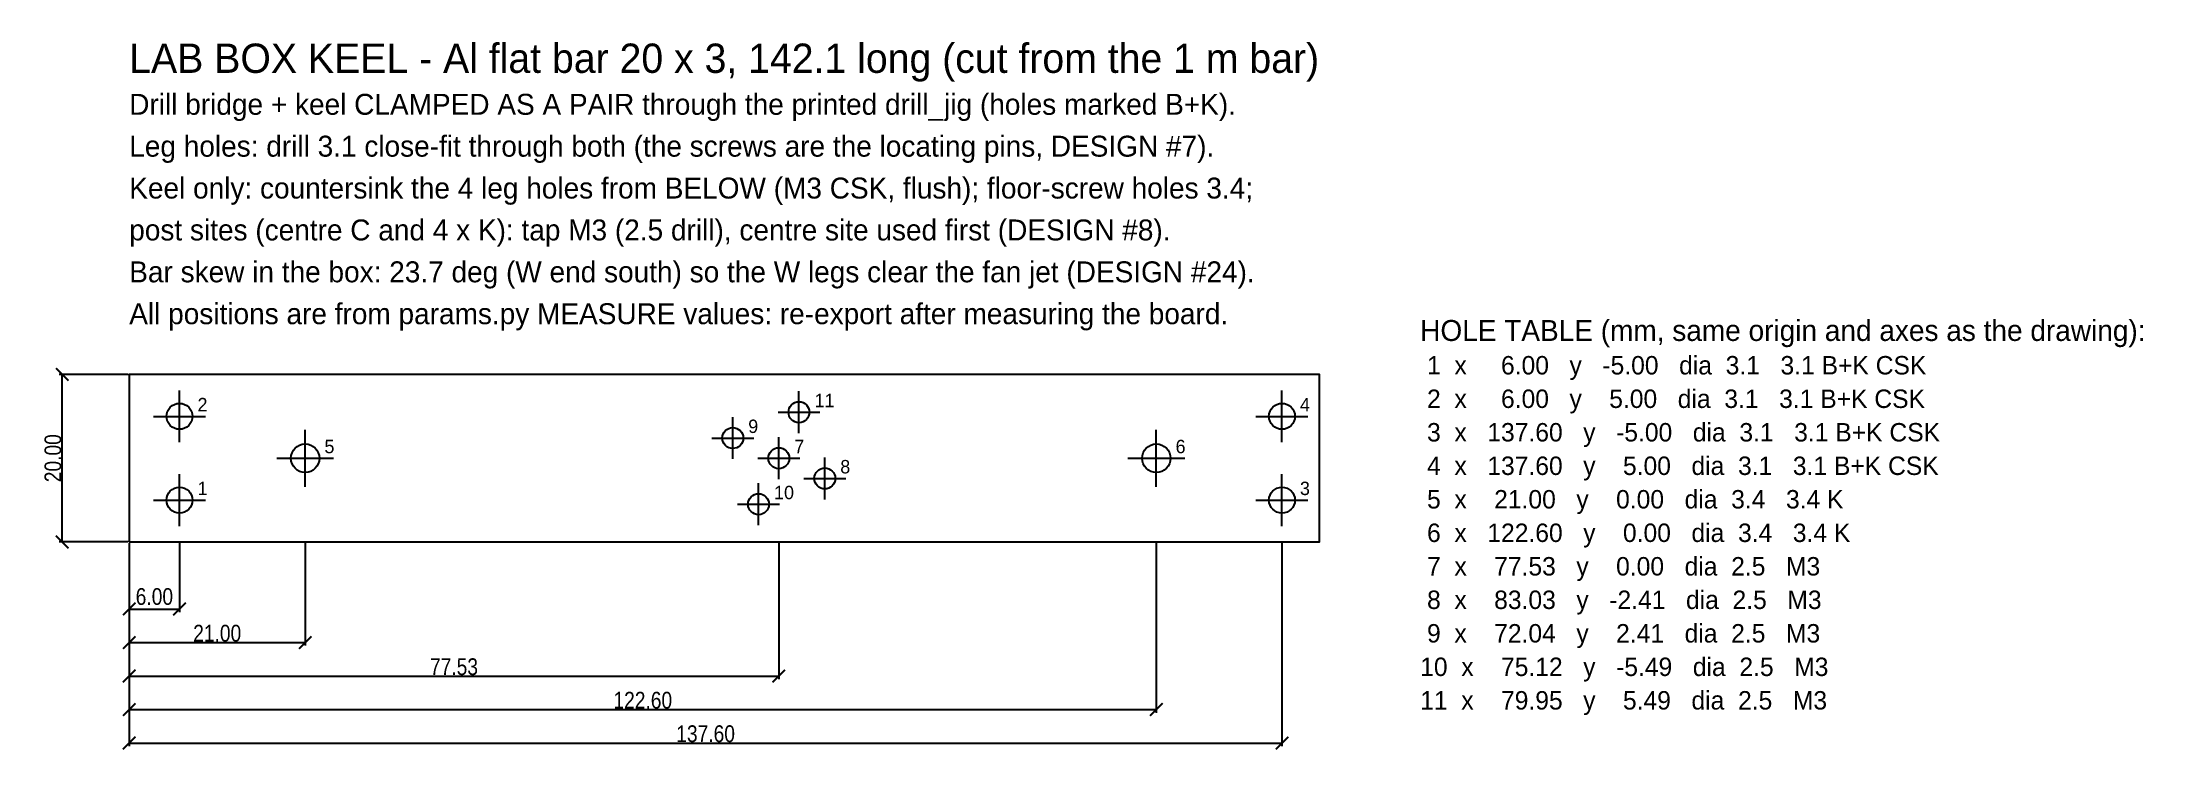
# Model space of a CAD drawing. Header units: millimetres. Extents: x -10 to 240, y -35 to 50.
import ezdxf

# ---------------------------------------------------------------- set-up
doc = ezdxf.new("R2010")
doc.units = ezdxf.units.MM
for name, color, linetype in [('DIM', 5, 'Continuous'), ('HIDDEN', 8, 'Continuous'), ('HOLES', 1, 'Continuous'), ('OUTLINE', 7, 'Continuous'), ('TEXT', 3, 'Continuous')]:
    doc.layers.add(name, color=color, linetype=linetype)
doc.styles.add('OpenSansCondensed-Light', font='OpenSansCondensed-Light.ttf')
doc.dimstyles.new('EZDXF', dxfattribs={"dimtxt": 0.25, "dimasz": 0.175, "dimexe": 0.375, "dimexo": 0.125, "dimgap": 0.1, "dimtad": 1, "dimlfac": 100, "dimzin": 12, "dimdsep": 46, "dimtxsty": 'OpenSansCondensed-Light', "dimblk": 'ARCHTICK', "dimcen": 2.5, "dimazin": 3, "dimtfac": 0.5, "dimtmove": 2, "dimatfit": 3})

# ---------------------------------------------------------------- blocks, each defined once
blk = doc.blocks.new('_ARCHTICK')
at = {"color": 0, "linetype": 'BYBLOCK', "const_width": 0.15}
blk.add_lwpolyline([(-0.5, -0.5), (0.5, 0.5)], dxfattribs=at)

msp = doc.modelspace()

# ---------------------------------------------------------------- linework, layer by layer
at = {"layer": 'HIDDEN'}
for p, q in [((6, 1.9), (6, 8.1)), ((79.94516, 2.99394), (79.94516, 7.99394)), ((137.59959, 1.9), (137.59959, 8.1)), ((77.44516, 5.49394), (82.44516, 5.49394)), ((2.9, 5), (9.1, 5)), ((21, -3.4), (21, 3.4)), ((72.03945, -0.08823), (72.03945, 4.91177)), ((122.59959, -3.4), (122.59959, 3.4)), ((134.49959, 5), (140.69959, 5)), ((17.6, 0), (24.4, 0)), ((69.53945, 2.41177), (74.53945, 2.41177)), ((75.03339, 0), (80.03339, 0)), ((77.53339, -2.5), (77.53339, 2.5)), ((83.02733, -4.91177), (83.02733, 0.08823)), ((119.19959, 0), (125.99959, 0)), ((6, -8.1), (6, -1.9)), ((80.52733, -2.41177), (85.52733, -2.41177)), ((137.59959, -8.1), (137.59959, -1.9)), ((2.9, -5), (9.1, -5)), ((75.12162, -7.99394), (75.12162, -2.99394)), ((134.49959, -5), (140.69959, -5)), ((72.62162, -5.49394), (77.62162, -5.49394))]:
    msp.add_line(p, q, dxfattribs=at)
at = {"layer": 'HOLES'}
for centre, radius in [((6, 5), 1.55), ((79.94516, 5.49394), 1.25), ((137.59959, 5), 1.55), ((72.03945, 2.41177), 1.25), ((21, 0), 1.7), ((77.53339, 0), 1.25), ((122.59959, 0), 1.7), ((83.02733, -2.41177), 1.25), ((6, -5), 1.55), ((75.12162, -5.49394), 1.25), ((137.59959, -5), 1.55)]:
    msp.add_circle(centre, radius, dxfattribs=at)
at = {"layer": 'OUTLINE'}
msp.add_lwpolyline([(0, -10), (142.09959, -10), (142.09959, 10), (0, 10)], close=True, dxfattribs=at)

# ---------------------------------------------------------------- texts
at = {"layer": 'TEXT'}
for s, height, p in [('LAB BOX KEEL - Al flat bar 20 x 3, 142.1 long (cut from the 1 m bar)', 3.5, (0, 46)), ('Drill bridge + keel CLAMPED AS A PAIR through the printed drill_jig (holes marked B+K).', 2.5, (0, 41)), ('Leg holes: drill 3.1 close-fit through both (the screws are the locating pins, DESIGN #7).', 2.5, (0, 36)), ('Keel only: countersink the 4 leg holes from BELOW (M3 CSK, flush); floor-screw holes 3.4;', 2.5, (0, 31)), ('post sites (centre C and 4 x K): tap M3 (2.5 drill), centre site used first (DESIGN #8).', 2.5, (0, 26)), ('Bar skew in the box: 23.7 deg (W end south) so the W legs clear the fan jet (DESIGN #24).', 2.5, (0, 21)), ('All positions are from params.py MEASURE values: re-export after measuring the board.', 2.5, (0, 16)), ('HOLE TABLE (mm, same origin and axes as the drawing):', 2.5, (154.09959, 14)), (' 1  x     6.00   y   -5.00   dia  3.1   3.1 B+K CSK', 2.2, (154.09959, 10)), ('11', 1.6, (81.79516, 6.09394)), (' 2  x     6.00   y    5.00   dia  3.1   3.1 B+K CSK', 2.2, (154.09959, 6)), ('2', 1.6, (8.15, 5.6)), ('4', 1.6, (139.74959, 5.6)), ('9', 1.6, (73.88945, 3.01177)), (' 3  x   137.60   y   -5.00   dia  3.1   3.1 B+K CSK', 2.2, (154.09959, 2)), ('5', 1.6, (23.3, 0.6)), ('7', 1.6, (79.38339, 0.6)), ('6', 1.6, (124.89959, 0.6)), (' 4  x   137.60   y    5.00   dia  3.1   3.1 B+K CSK', 2.2, (154.09959, -2)), ('8', 1.6, (84.87733, -1.81177)), ('1', 1.6, (8.15, -4.4)), ('10', 1.6, (76.97162, -4.89394)), ('3', 1.6, (139.74959, -4.4)), (' 5  x    21.00   y    0.00   dia  3.4   3.4 K', 2.2, (154.09959, -6)), (' 6  x   122.60   y    0.00   dia  3.4   3.4 K', 2.2, (154.09959, -10)), (' 7  x    77.53   y    0.00   dia  2.5   M3', 2.2, (154.09959, -14)), (' 8  x    83.03   y   -2.41   dia  2.5   M3', 2.2, (154.09959, -18)), (' 9  x    72.04   y    2.41   dia  2.5   M3', 2.2, (154.09959, -22)), ('10  x    75.12   y   -5.49   dia  2.5   M3', 2.2, (154.09959, -26)), ('11  x    79.95   y    5.49   dia  2.5   M3', 2.2, (154.09959, -30))]:
    msp.add_text(s, height=height, dxfattribs=at).set_placement(p)

# ---------------------------------------------------------------- dimensions: what is measured, and where the dimension line sits
at = {"layer": 'DIM'}
msp.add_linear_dim(base=(-8, -10), p1=(0, -10), p2=(0, 10), angle=90, text='20.00', dimstyle='EZDXF', override={"dimtxt": 2, "dimasz": 1.5}, dxfattribs=at).render()
for base, p2, text in [((0, -18), (6, -10), '6.00'), ((0, -22), (21, -10), '21.00'), ((0, -26), (77.53, -10), '77.53'), ((0, -30), (122.6, -10), '122.60'), ((0, -34), (137.6, -10), '137.60')]:
    msp.add_linear_dim(base=base, p1=(0, -10), p2=p2, text=text, dimstyle='EZDXF', override={"dimtxt": 2, "dimasz": 1.5}, dxfattribs=at).render()

doc.saveas('drawing.dxf')
